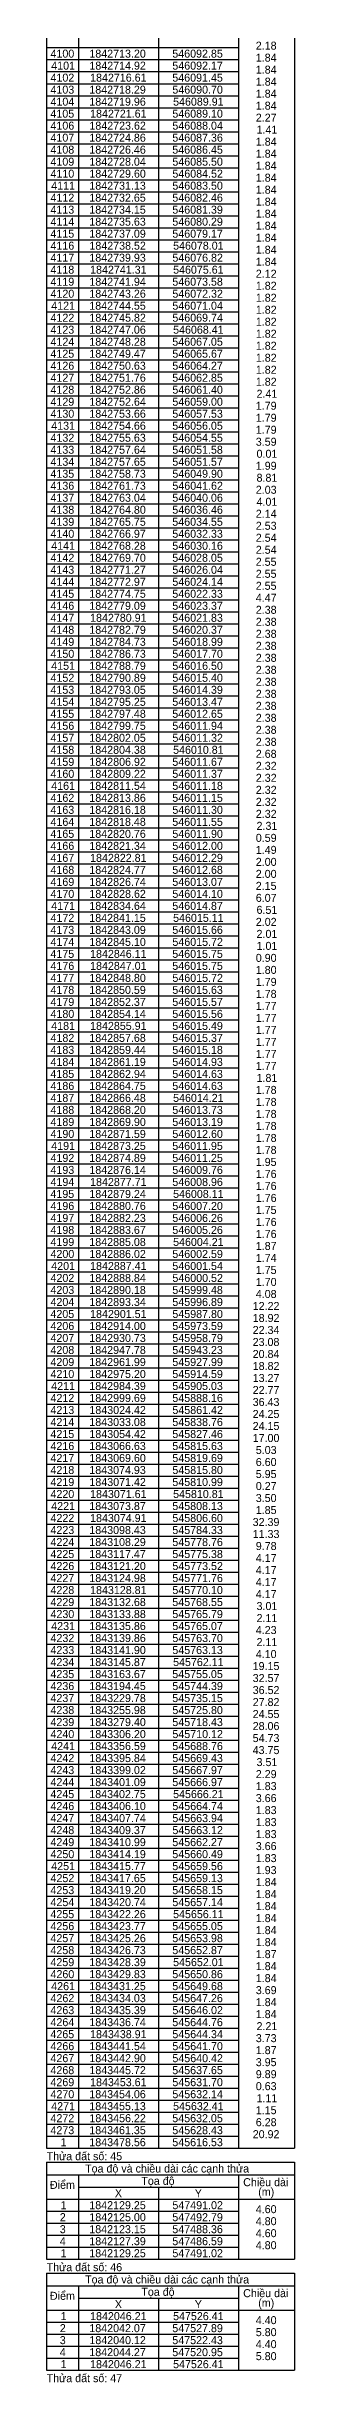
# Model space of a CAD drawing. Extents: x 542197 to 550482, y 1822129 to 1845893.
# Drawn here: x 550405 to 550482, y 1823640 to 1824370 of the extents above; entities that cross this region are included whole.
import ezdxf

# ---------------------------------------------------------------- set-up
doc = ezdxf.new("R2010")
doc.units = 0
doc.layers.add('Level 63', color=7, linetype='Continuous')

msp = doc.modelspace()

# ---------------------------------------------------------------- linework, layer by layer
at = {"layer": 'Level 63'}
for p, q in [((550404.92, 1839752.03), (550404.92, 1823712.98)), ((550482.42, 1839752.03), (550482.42, 1823712.98)), ((550414.92, 1839748.08), (550414.92, 1823712.98)), ((550439.92, 1839744.23), (550439.92, 1823712.98)), ((550464.92, 1839748.08), (550464.92, 1823712.98)), ((550404.92, 1824369.23), (550464.92, 1824369.23)), ((550404.92, 1824365.48), (550464.92, 1824365.48)), ((550404.92, 1824361.73), (550464.92, 1824361.73)), ((550404.92, 1824357.98), (550464.92, 1824357.98)), ((550404.92, 1824354.23), (550464.92, 1824354.23)), ((550404.92, 1824350.48), (550464.92, 1824350.48)), ((550404.92, 1824346.73), (550464.92, 1824346.73)), ((550404.92, 1824342.98), (550464.92, 1824342.98)), ((550404.92, 1824339.23), (550464.92, 1824339.23)), ((550404.92, 1824335.48), (550464.92, 1824335.48)), ((550404.92, 1824331.73), (550464.92, 1824331.73)), ((550404.92, 1824327.98), (550464.92, 1824327.98)), ((550404.92, 1824324.23), (550464.92, 1824324.23)), ((550404.92, 1824320.48), (550464.92, 1824320.48)), ((550404.92, 1824316.73), (550464.92, 1824316.73)), ((550404.92, 1824312.98), (550464.92, 1824312.98)), ((550404.92, 1824309.23), (550464.92, 1824309.23)), ((550404.92, 1824305.48), (550464.92, 1824305.48)), ((550404.92, 1824301.73), (550464.92, 1824301.73)), ((550404.92, 1824297.98), (550464.92, 1824297.98)), ((550404.92, 1824294.23), (550464.92, 1824294.23)), ((550404.92, 1824290.48), (550464.92, 1824290.48)), ((550404.92, 1824286.73), (550464.92, 1824286.73)), ((550404.92, 1824282.98), (550464.92, 1824282.98)), ((550404.92, 1824279.23), (550464.92, 1824279.23)), ((550404.92, 1824275.48), (550464.92, 1824275.48)), ((550404.92, 1824271.73), (550464.92, 1824271.73)), ((550404.92, 1824267.98), (550464.92, 1824267.98)), ((550404.92, 1824264.23), (550464.92, 1824264.23)), ((550404.92, 1824260.48), (550464.92, 1824260.48)), ((550404.92, 1824256.73), (550464.92, 1824256.73)), ((550404.92, 1824252.98), (550464.92, 1824252.98)), ((550404.92, 1824249.23), (550464.92, 1824249.23)), ((550404.92, 1824245.48), (550464.92, 1824245.48)), ((550404.92, 1824241.73), (550464.92, 1824241.73)), ((550404.92, 1824237.98), (550464.92, 1824237.98)), ((550404.92, 1824234.23), (550464.92, 1824234.23)), ((550404.92, 1824230.48), (550464.92, 1824230.48)), ((550404.92, 1824226.73), (550464.92, 1824226.73)), ((550404.92, 1824222.98), (550464.92, 1824222.98)), ((550404.92, 1824219.23), (550464.92, 1824219.23)), ((550404.92, 1824215.48), (550464.92, 1824215.48)), ((550404.92, 1824211.73), (550464.92, 1824211.73)), ((550404.92, 1824207.98), (550464.92, 1824207.98)), ((550404.92, 1824204.23), (550464.92, 1824204.23)), ((550404.92, 1824200.48), (550464.92, 1824200.48)), ((550404.92, 1824196.73), (550464.92, 1824196.73)), ((550404.92, 1824192.98), (550464.92, 1824192.98)), ((550404.92, 1824189.23), (550464.92, 1824189.23)), ((550404.92, 1824185.48), (550464.92, 1824185.48)), ((550404.92, 1824181.73), (550464.92, 1824181.73)), ((550404.92, 1824177.98), (550464.92, 1824177.98)), ((550404.92, 1824174.23), (550464.92, 1824174.23)), ((550404.92, 1824170.48), (550464.92, 1824170.48)), ((550404.92, 1824166.73), (550464.92, 1824166.73)), ((550404.92, 1824162.98), (550464.92, 1824162.98)), ((550404.92, 1824159.23), (550464.92, 1824159.23)), ((550404.92, 1824155.48), (550464.92, 1824155.48)), ((550404.92, 1824151.73), (550464.92, 1824151.73)), ((550404.92, 1824147.98), (550464.92, 1824147.98)), ((550404.92, 1824144.23), (550464.92, 1824144.23)), ((550404.92, 1824140.48), (550464.92, 1824140.48)), ((550404.92, 1824136.73), (550464.92, 1824136.73)), ((550404.92, 1824132.98), (550464.92, 1824132.98)), ((550404.92, 1824129.23), (550464.92, 1824129.23)), ((550404.92, 1824125.48), (550464.92, 1824125.48)), ((550404.92, 1824121.73), (550464.92, 1824121.73)), ((550404.92, 1824117.98), (550464.92, 1824117.98)), ((550404.92, 1824114.23), (550464.92, 1824114.23)), ((550404.92, 1824110.48), (550464.92, 1824110.48)), ((550404.92, 1824106.73), (550464.92, 1824106.73)), ((550404.92, 1824102.98), (550464.92, 1824102.98)), ((550404.92, 1824099.23), (550464.92, 1824099.23)), ((550404.92, 1824095.48), (550464.92, 1824095.48)), ((550404.92, 1824091.73), (550464.92, 1824091.73)), ((550404.92, 1824087.98), (550464.92, 1824087.98)), ((550404.92, 1824084.23), (550464.92, 1824084.23)), ((550404.92, 1824080.48), (550464.92, 1824080.48)), ((550404.92, 1824076.73), (550464.92, 1824076.73)), ((550404.92, 1824072.98), (550464.92, 1824072.98)), ((550404.92, 1824069.23), (550464.92, 1824069.23)), ((550404.92, 1824065.48), (550464.92, 1824065.48)), ((550404.92, 1824061.73), (550464.92, 1824061.73)), ((550404.92, 1824057.98), (550464.92, 1824057.98)), ((550404.92, 1824054.23), (550464.92, 1824054.23)), ((550404.92, 1824050.48), (550464.92, 1824050.48)), ((550404.92, 1824046.73), (550464.92, 1824046.73)), ((550404.92, 1824042.98), (550464.92, 1824042.98)), ((550404.92, 1824039.23), (550464.92, 1824039.23)), ((550404.92, 1824035.48), (550464.92, 1824035.48)), ((550404.92, 1824031.73), (550464.92, 1824031.73)), ((550404.92, 1824027.98), (550464.92, 1824027.98)), ((550404.92, 1824024.23), (550464.92, 1824024.23)), ((550404.92, 1824020.48), (550464.92, 1824020.48)), ((550404.92, 1824016.73), (550464.92, 1824016.73)), ((550404.92, 1824012.98), (550464.92, 1824012.98)), ((550404.92, 1824009.23), (550464.92, 1824009.23)), ((550404.92, 1824005.48), (550464.92, 1824005.48)), ((550404.92, 1824001.73), (550464.92, 1824001.73)), ((550404.92, 1823997.98), (550464.92, 1823997.98)), ((550404.92, 1823994.23), (550464.92, 1823994.23)), ((550404.92, 1823990.48), (550464.92, 1823990.48)), ((550404.92, 1823986.73), (550464.92, 1823986.73)), ((550404.92, 1823982.98), (550464.92, 1823982.98)), ((550404.92, 1823979.23), (550464.92, 1823979.23)), ((550404.92, 1823975.48), (550464.92, 1823975.48)), ((550404.92, 1823971.73), (550464.92, 1823971.73)), ((550404.92, 1823967.98), (550464.92, 1823967.98)), ((550404.92, 1823964.23), (550464.92, 1823964.23)), ((550404.92, 1823960.48), (550464.92, 1823960.48)), ((550404.92, 1823956.73), (550464.92, 1823956.73)), ((550404.92, 1823952.98), (550464.92, 1823952.98)), ((550404.92, 1823949.23), (550464.92, 1823949.23)), ((550404.92, 1823945.48), (550464.92, 1823945.48)), ((550404.92, 1823941.73), (550464.92, 1823941.73)), ((550404.92, 1823937.98), (550464.92, 1823937.98)), ((550404.92, 1823934.23), (550464.92, 1823934.23)), ((550404.92, 1823930.48), (550464.92, 1823930.48)), ((550404.92, 1823926.73), (550464.92, 1823926.73)), ((550404.92, 1823922.98), (550464.92, 1823922.98)), ((550404.92, 1823919.23), (550464.92, 1823919.23)), ((550404.92, 1823915.48), (550464.92, 1823915.48)), ((550404.92, 1823911.73), (550464.92, 1823911.73)), ((550404.92, 1823907.98), (550464.92, 1823907.98)), ((550404.92, 1823904.23), (550464.92, 1823904.23)), ((550404.92, 1823900.48), (550464.92, 1823900.48)), ((550404.92, 1823896.73), (550464.92, 1823896.73)), ((550404.92, 1823892.98), (550464.92, 1823892.98)), ((550404.92, 1823889.23), (550464.92, 1823889.23)), ((550404.92, 1823885.48), (550464.92, 1823885.48)), ((550404.92, 1823881.73), (550464.92, 1823881.73)), ((550404.92, 1823877.98), (550464.92, 1823877.98)), ((550404.92, 1823874.23), (550464.92, 1823874.23)), ((550404.92, 1823870.48), (550464.92, 1823870.48)), ((550404.92, 1823866.73), (550464.92, 1823866.73)), ((550404.92, 1823862.98), (550464.92, 1823862.98)), ((550404.92, 1823859.23), (550464.92, 1823859.23)), ((550404.92, 1823855.48), (550464.92, 1823855.48)), ((550404.92, 1823851.73), (550464.92, 1823851.73)), ((550404.92, 1823847.98), (550464.92, 1823847.98)), ((550404.92, 1823844.23), (550464.92, 1823844.23)), ((550404.92, 1823840.48), (550464.92, 1823840.48)), ((550404.92, 1823836.73), (550464.92, 1823836.73)), ((550404.92, 1823832.98), (550464.92, 1823832.98)), ((550404.92, 1823829.23), (550464.92, 1823829.23)), ((550404.92, 1823825.48), (550464.92, 1823825.48)), ((550404.92, 1823821.73), (550464.92, 1823821.73)), ((550404.92, 1823817.98), (550464.92, 1823817.98)), ((550404.92, 1823814.23), (550464.92, 1823814.23)), ((550404.92, 1823810.48), (550464.92, 1823810.48)), ((550404.92, 1823806.73), (550464.92, 1823806.73)), ((550404.92, 1823802.98), (550464.92, 1823802.98)), ((550404.92, 1823799.23), (550464.92, 1823799.23)), ((550404.92, 1823795.48), (550464.92, 1823795.48)), ((550404.92, 1823791.73), (550464.92, 1823791.73)), ((550404.92, 1823787.98), (550464.92, 1823787.98)), ((550404.92, 1823784.23), (550464.92, 1823784.23)), ((550404.92, 1823780.48), (550464.92, 1823780.48)), ((550404.92, 1823776.73), (550464.92, 1823776.73)), ((550404.92, 1823772.98), (550464.92, 1823772.98)), ((550404.92, 1823769.23), (550464.92, 1823769.23)), ((550404.92, 1823765.48), (550464.92, 1823765.48)), ((550404.92, 1823761.73), (550464.92, 1823761.73)), ((550404.92, 1823757.98), (550464.92, 1823757.98)), ((550404.92, 1823754.23), (550464.92, 1823754.23)), ((550404.92, 1823750.48), (550464.92, 1823750.48)), ((550404.92, 1823746.73), (550464.92, 1823746.73)), ((550404.92, 1823742.98), (550464.92, 1823742.98)), ((550404.92, 1823739.23), (550464.92, 1823739.23)), ((550404.92, 1823735.48), (550464.92, 1823735.48)), ((550404.92, 1823731.73), (550464.92, 1823731.73)), ((550404.92, 1823727.98), (550464.92, 1823727.98)), ((550404.92, 1823724.23), (550464.92, 1823724.23)), ((550404.92, 1823720.48), (550464.92, 1823720.48)), ((550404.92, 1823716.73), (550464.92, 1823716.73)), ((550404.92, 1823712.98), (550482.42, 1823712.98)), ((550404.92, 1823708.61), (550482.42, 1823708.61)), ((550404.92, 1823708.61), (550404.92, 1823678.31)), ((550404.92, 1823704.66), (550482.42, 1823704.66)), ((550414.92, 1823704.66), (550414.92, 1823678.31)), ((550464.92, 1823704.66), (550464.92, 1823678.31)), ((550482.42, 1823708.61), (550482.42, 1823678.31)), ((550414.92, 1823700.81), (550464.92, 1823700.81)), ((550439.92, 1823700.81), (550439.92, 1823678.31)), ((550404.92, 1823697.06), (550482.42, 1823697.06)), ((550404.92, 1823693.31), (550464.92, 1823693.31)), ((550404.92, 1823689.56), (550464.92, 1823689.56)), ((550404.92, 1823685.81), (550464.92, 1823685.81)), ((550404.92, 1823682.06), (550464.92, 1823682.06)), ((550404.92, 1823678.31), (550482.42, 1823678.31)), ((550404.92, 1823673.93), (550482.42, 1823673.93)), ((550404.92, 1823673.93), (550404.92, 1823643.63)), ((550404.92, 1823669.98), (550482.42, 1823669.98)), ((550414.92, 1823669.98), (550414.92, 1823643.63)), ((550464.92, 1823669.98), (550464.92, 1823643.63)), ((550482.42, 1823673.93), (550482.42, 1823643.63)), ((550404.92, 1823662.38), (550482.42, 1823662.38)), ((550414.92, 1823666.13), (550464.92, 1823666.13)), ((550439.92, 1823666.13), (550439.92, 1823643.63)), ((550404.92, 1823658.63), (550464.92, 1823658.63)), ((550404.92, 1823654.88), (550464.92, 1823654.88)), ((550404.92, 1823651.13), (550464.92, 1823651.13)), ((550404.92, 1823647.38), (550464.92, 1823647.38)), ((550404.92, 1823643.63), (550482.42, 1823643.63))]:
    msp.add_line(p, q, dxfattribs=at)

# ---------------------------------------------------------------- texts
for s, p in [('4100', (550406.12, 1824366.11)), ('1842713.20', (550418.28, 1824366.11)), ('546092.85', (550444.23, 1824366.11)), ('2.18', (550470.35, 1824368.61)), ('4102', (550406.12, 1824358.61)), ('4101', (550406.35, 1824362.36)), ('1842714.92', (550418.29, 1824362.36)), ('1842716.61', (550418.51, 1824358.61)), ('546091.45', (550444.23, 1824358.61)), ('546092.17', (550444.24, 1824362.36)), ('1.84', (550470.35, 1824364.86)), ('1.84', (550470.35, 1824361.11)), ('4103', (550406.11, 1824354.86)), ('1842718.29', (550418.27, 1824354.86)), ('546090.70', (550444.25, 1824354.86)), ('1.84', (550470.35, 1824357.36)), ('1.84', (550470.35, 1824353.61)), ('4105', (550406.1, 1824347.36)), ('4104', (550406.12, 1824351.11)), ('1842719.96', (550418.27, 1824351.11)), ('1842721.61', (550418.51, 1824347.36)), ('546089.10', (550444.25, 1824347.36)), ('546089.91', (550444.48, 1824351.11)), ('2.27', (550470.35, 1824346.11)), ('1.84', (550470.35, 1824349.86)), ('4106', (550406.11, 1824343.61)), ('4107', (550406.11, 1824339.86)), ('1842724.86', (550418.27, 1824339.86)), ('1842723.62', (550418.29, 1824343.61)), ('546088.04', (550444.25, 1824343.61)), ('546087.36', (550444.24, 1824339.86)), ('1.84', (550470.35, 1824338.61)), ('1.41', (550470.59, 1824342.36)), ('4108', (550406.11, 1824336.11)), ('4109', (550406.11, 1824332.36)), ('1842726.46', (550418.27, 1824336.11)), ('1842728.04', (550418.28, 1824332.36)), ('546086.45', (550444.23, 1824336.11)), ('546085.50', (550444.25, 1824332.36)), ('1.84', (550470.35, 1824334.86)), ('1.84', (550470.35, 1824331.11)), ('4110', (550406.12, 1824328.61)), ('4111', (550406.35, 1824324.86)), ('1842729.60', (550418.28, 1824328.61)), ('1842731.13', (550418.27, 1824324.86)), ('546083.50', (550444.25, 1824324.86)), ('546084.52', (550444.26, 1824328.61)), ('1.84', (550470.35, 1824327.36)), ('1.84', (550470.35, 1824323.61)), ('4113', (550406.11, 1824317.36)), ('4112', (550406.12, 1824321.11)), ('1842732.65', (550418.26, 1824321.11)), ('1842734.15', (550418.26, 1824317.36)), ('546081.39', (550444.24, 1824317.36)), ('546082.46', (550444.24, 1824321.11)), ('1.84', (550470.35, 1824319.86)), ('1.84', (550470.35, 1824316.11)), ('4115', (550406.1, 1824309.86)), ('4114', (550406.12, 1824313.61)), ('1842737.09', (550418.27, 1824309.86)), ('1842735.63', (550418.27, 1824313.61)), ('546080.29', (550444.24, 1824313.61)), ('546079.17', (550444.24, 1824309.86)), ('1.84', (550470.35, 1824312.36)), ('1.84', (550470.35, 1824308.61)), ('4116', (550406.11, 1824306.11)), ('4117', (550406.11, 1824302.36)), ('1842739.93', (550418.27, 1824302.36)), ('1842738.52', (550418.29, 1824306.11)), ('546076.82', (550444.26, 1824302.36)), ('546078.01', (550444.48, 1824306.11)), ('1.84', (550470.35, 1824304.86)), ('1.84', (550470.35, 1824301.11)), ('4118', (550406.11, 1824298.61)), ('4119', (550406.11, 1824294.86)), ('1842741.94', (550418.28, 1824294.86)), ('1842741.31', (550418.51, 1824298.61)), ('546073.58', (550444.24, 1824294.86)), ('546075.61', (550444.48, 1824298.61)), ('2.12', (550470.36, 1824297.36)), ('1.82', (550470.36, 1824293.61)), ('4120', (550406.12, 1824291.11)), ('4121', (550406.35, 1824287.36)), ('1842744.55', (550418.26, 1824287.36)), ('1842743.26', (550418.27, 1824291.11)), ('546071.04', (550444.25, 1824287.36)), ('546072.32', (550444.26, 1824291.11)), ('1.82', (550470.36, 1824289.86)), ('1.82', (550470.36, 1824286.11)), ('4123', (550406.11, 1824279.86)), ('4122', (550406.12, 1824283.61)), ('1842747.06', (550418.27, 1824279.86)), ('1842745.82', (550418.29, 1824283.61)), ('546069.74', (550444.25, 1824283.61)), ('546068.41', (550444.48, 1824279.86)), ('1.82', (550470.36, 1824282.36)), ('1.82', (550470.36, 1824278.61)), ('4125', (550406.1, 1824272.36)), ('4124', (550406.12, 1824276.11)), ('1842748.28', (550418.27, 1824276.11)), ('1842749.47', (550418.27, 1824272.36)), ('546067.05', (550444.23, 1824276.11)), ('546065.67', (550444.24, 1824272.36)), ('1.82', (550470.36, 1824274.86)), ('1.82', (550470.36, 1824271.11)), ('4126', (550406.11, 1824268.61)), ('4127', (550406.11, 1824264.86)), ('1842750.63', (550418.27, 1824268.61)), ('1842751.76', (550418.27, 1824264.86)), ('546062.85', (550444.23, 1824264.86)), ('546064.27', (550444.24, 1824268.61)), ('1.82', (550470.36, 1824267.36)), ('4128', (550406.11, 1824261.11)), ('4129', (550406.11, 1824257.36)), ('1842752.86', (550418.27, 1824261.11)), ('1842752.64', (550418.28, 1824257.36)), ('546061.40', (550444.25, 1824261.11)), ('546059.00', (550444.25, 1824257.36)), ('1.82', (550470.36, 1824263.61)), ('2.41', (550470.59, 1824259.86)), ('4130', (550406.12, 1824253.61)), ('4131', (550406.35, 1824249.86)), ('1842753.66', (550418.27, 1824253.61)), ('1842754.66', (550418.27, 1824249.86)), ('546056.05', (550444.23, 1824249.86)), ('546057.53', (550444.24, 1824253.61)), ('1.79', (550470.35, 1824256.11)), ('1.79', (550470.35, 1824252.36)), ('4133', (550406.11, 1824242.36)), ('4132', (550406.12, 1824246.11)), ('1842755.63', (550418.27, 1824246.11)), ('1842757.64', (550418.28, 1824242.36)), ('546054.55', (550444.23, 1824246.11)), ('546051.58', (550444.24, 1824242.36)), ('3.59', (550470.35, 1824244.86)), ('1.79', (550470.35, 1824248.61)), ('4135', (550406.1, 1824234.86)), ('4134', (550406.12, 1824238.61)), ('1842757.65', (550418.26, 1824238.61)), ('1842758.73', (550418.27, 1824234.86)), ('546051.57', (550444.24, 1824238.61)), ('546049.90', (550444.25, 1824234.86)), ('1.99', (550470.35, 1824237.36)), ('0.01', (550470.59, 1824241.11)), ('4136', (550406.11, 1824231.11)), ('4137', (550406.11, 1824227.36)), ('1842761.73', (550418.27, 1824231.11)), ('1842763.04', (550418.28, 1824227.36)), ('546040.06', (550444.24, 1824227.36)), ('546041.62', (550444.26, 1824231.11)), ('2.03', (550470.35, 1824229.86)), ('8.81', (550470.59, 1824233.61)), ('4138', (550406.11, 1824223.61)), ('1842764.80', (550418.28, 1824223.61)), ('546036.46', (550444.24, 1824223.61)), ('2.14', (550470.35, 1824222.36)), ('4.01', (550470.59, 1824226.11)), ('4139', (550406.11, 1824219.86)), ('4140', (550406.12, 1824216.11)), ('1842765.75', (550418.26, 1824219.86)), ('1842766.97', (550418.27, 1824216.11)), ('546034.55', (550444.23, 1824219.86)), ('546032.33', (550444.24, 1824216.11)), ('2.53', (550470.35, 1824218.61)), ('2.54', (550470.35, 1824214.86)), ('4142', (550406.12, 1824208.61)), ('4141', (550406.35, 1824212.36)), ('1842768.28', (550418.27, 1824212.36)), ('1842769.70', (550418.28, 1824208.61)), ('546028.05', (550444.23, 1824208.61)), ('546030.16', (550444.24, 1824212.36)), ('2.55', (550470.34, 1824207.36)), ('2.54', (550470.35, 1824211.11)), ('4143', (550406.11, 1824204.86)), ('4144', (550406.12, 1824201.11)), ('1842771.27', (550418.27, 1824204.86)), ('1842772.97', (550418.27, 1824201.11)), ('546026.04', (550444.25, 1824204.86)), ('546024.14', (550444.25, 1824201.11)), ('2.55', (550470.34, 1824203.61)), ('2.55', (550470.34, 1824199.86)), ('4145', (550406.1, 1824197.36)), ('4146', (550406.11, 1824193.61)), ('1842774.75', (550418.26, 1824197.36)), ('1842779.09', (550418.27, 1824193.61)), ('546022.33', (550444.24, 1824197.36)), ('546023.37', (550444.24, 1824193.61)), ('4.47', (550470.35, 1824196.11)), ('2.38', (550470.35, 1824192.36)), ('4147', (550406.11, 1824189.86)), ('4148', (550406.11, 1824186.11)), ('1842782.79', (550418.27, 1824186.11)), ('1842780.91', (550418.51, 1824189.86)), ('546021.83', (550444.24, 1824189.86)), ('546020.37', (550444.24, 1824186.11)), ('2.38', (550470.35, 1824188.61)), ('2.38', (550470.35, 1824184.86)), ('4149', (550406.11, 1824182.36)), ('4150', (550406.12, 1824178.61)), ('1842784.73', (550418.27, 1824182.36)), ('1842786.73', (550418.27, 1824178.61)), ('546018.99', (550444.24, 1824182.36)), ('546017.70', (550444.25, 1824178.61)), ('2.38', (550470.35, 1824181.11)), ('2.38', (550470.35, 1824177.36)), ('4152', (550406.12, 1824171.11)), ('4151', (550406.35, 1824174.86)), ('1842788.79', (550418.27, 1824174.86)), ('1842790.89', (550418.27, 1824171.11)), ('546016.50', (550444.25, 1824174.86)), ('546015.40', (550444.25, 1824171.11)), ('2.38', (550470.35, 1824173.61)), ('2.38', (550470.35, 1824169.86)), ('4153', (550406.11, 1824167.36)), ('4154', (550406.12, 1824163.61)), ('1842793.05', (550418.26, 1824167.36)), ('1842795.25', (550418.26, 1824163.61)), ('546014.39', (550444.24, 1824167.36)), ('546013.47', (550444.24, 1824163.61)), ('2.38', (550470.35, 1824166.11)), ('2.38', (550470.35, 1824162.36)), ('4155', (550406.1, 1824159.86)), ('4156', (550406.11, 1824156.11)), ('1842797.48', (550418.27, 1824159.86)), ('1842799.75', (550418.26, 1824156.11)), ('546012.65', (550444.23, 1824159.86)), ('546011.94', (550444.25, 1824156.11)), ('2.38', (550470.35, 1824158.61)), ('2.38', (550470.35, 1824154.86)), ('4157', (550406.11, 1824152.36)), ('4158', (550406.11, 1824148.61)), ('1842802.05', (550418.26, 1824152.36)), ('1842804.38', (550418.27, 1824148.61)), ('546011.32', (550444.26, 1824152.36)), ('546010.81', (550444.48, 1824148.61)), ('2.38', (550470.35, 1824151.11)), ('2.68', (550470.35, 1824147.36)), ('4159', (550406.11, 1824144.86)), ('4160', (550406.12, 1824141.11)), ('1842806.92', (550418.29, 1824144.86)), ('1842809.22', (550418.29, 1824141.11)), ('546011.67', (550444.24, 1824144.86)), ('546011.37', (550444.24, 1824141.11)), ('2.32', (550470.36, 1824143.61)), ('2.32', (550470.36, 1824139.86)), ('4162', (550406.12, 1824133.61)), ('4161', (550406.35, 1824137.36)), ('1842811.54', (550418.28, 1824137.36)), ('1842813.86', (550418.27, 1824133.61)), ('546011.18', (550444.24, 1824137.36)), ('546011.15', (550444.23, 1824133.61)), ('2.32', (550470.36, 1824136.11)), ('4163', (550406.11, 1824129.86)), ('4164', (550406.12, 1824126.11)), ('1842816.18', (550418.27, 1824129.86)), ('1842818.48', (550418.27, 1824126.11)), ('546011.55', (550444.23, 1824126.11)), ('546011.30', (550444.25, 1824129.86)), ('2.32', (550470.36, 1824132.36)), ('2.32', (550470.36, 1824128.61)), ('4165', (550406.1, 1824122.36)), ('4166', (550406.11, 1824118.61)), ('1842820.76', (550418.27, 1824122.36)), ('1842821.34', (550418.28, 1824118.61)), ('546011.90', (550444.25, 1824122.36)), ('546012.00', (550444.25, 1824118.61)), ('0.59', (550470.35, 1824121.11)), ('2.31', (550470.59, 1824124.86)), ('4167', (550406.11, 1824114.86)), ('4168', (550406.11, 1824111.11)), ('1842824.77', (550418.27, 1824111.11)), ('1842822.81', (550418.51, 1824114.86)), ('546012.29', (550444.24, 1824114.86)), ('546012.68', (550444.24, 1824111.11)), ('2.00', (550470.35, 1824113.61)), ('1.49', (550470.35, 1824117.36)), ('4169', (550406.11, 1824107.36)), ('4170', (550406.12, 1824103.61)), ('1842826.74', (550418.28, 1824107.36)), ('1842828.62', (550418.29, 1824103.61)), ('546013.07', (550444.24, 1824107.36)), ('546014.10', (550444.25, 1824103.61)), ('2.15', (550470.34, 1824106.11)), ('2.00', (550470.35, 1824109.86)), ('4172', (550406.12, 1824096.11)), ('4171', (550406.35, 1824099.86)), ('1842841.15', (550418.26, 1824096.11)), ('1842834.64', (550418.28, 1824099.86)), ('546014.87', (550444.24, 1824099.86)), ('546015.11', (550444.48, 1824096.11)), ('6.07', (550470.35, 1824102.36)), ('6.51', (550470.59, 1824098.61)), ('4173', (550406.11, 1824092.36)), ('1842843.09', (550418.27, 1824092.36)), ('546015.66', (550444.24, 1824092.36)), ('2.02', (550470.36, 1824094.86)), ('2.01', (550470.59, 1824091.11)), ('4175', (550406.1, 1824084.86)), ('4174', (550406.12, 1824088.61)), ('1842845.10', (550418.28, 1824088.61)), ('1842846.11', (550418.51, 1824084.86)), ('546015.75', (550444.23, 1824084.86)), ('546015.72', (550444.26, 1824088.61)), ('0.90', (550470.35, 1824083.61)), ('1.01', (550470.59, 1824087.36)), ('4176', (550406.11, 1824081.11)), ('4177', (550406.11, 1824077.36)), ('1842848.80', (550418.28, 1824077.36)), ('1842847.01', (550418.51, 1824081.11)), ('546015.75', (550444.23, 1824081.11)), ('546015.72', (550444.26, 1824077.36)), ('1.79', (550470.35, 1824076.11)), ('1.80', (550470.35, 1824079.86)), ('4178', (550406.11, 1824073.61)), ('4179', (550406.11, 1824069.86)), ('1842850.59', (550418.27, 1824073.61)), ('1842852.37', (550418.27, 1824069.86)), ('546015.63', (550444.24, 1824073.61)), ('546015.57', (550444.24, 1824069.86)), ('1.78', (550470.35, 1824072.36)), ('1.77', (550470.35, 1824068.61)), ('4180', (550406.12, 1824066.11)), ('4181', (550406.35, 1824062.36)), ('1842854.14', (550418.28, 1824066.11)), ('1842855.91', (550418.51, 1824062.36)), ('546015.49', (550444.24, 1824062.36)), ('546015.56', (550444.24, 1824066.11)), ('1.77', (550470.35, 1824064.86)), ('1.77', (550470.35, 1824061.11)), ('4183', (550406.11, 1824054.86)), ('4182', (550406.12, 1824058.61)), ('1842857.68', (550418.27, 1824058.61)), ('1842859.44', (550418.28, 1824054.86)), ('546015.18', (550444.24, 1824054.86)), ('546015.37', (550444.24, 1824058.61)), ('1.77', (550470.35, 1824057.36)), ('1.77', (550470.35, 1824053.61)), ('4185', (550406.1, 1824047.36)), ('4184', (550406.12, 1824051.11)), ('1842861.19', (550418.27, 1824051.11)), ('1842862.94', (550418.28, 1824047.36)), ('546014.93', (550444.24, 1824051.11)), ('546014.63', (550444.24, 1824047.36)), ('1.77', (550470.35, 1824049.86)), ('1.81', (550470.59, 1824046.11)), ('4186', (550406.11, 1824043.61)), ('4187', (550406.11, 1824039.86)), ('1842864.75', (550418.26, 1824043.61)), ('1842866.48', (550418.27, 1824039.86)), ('546014.63', (550444.24, 1824043.61)), ('546014.21', (550444.48, 1824039.86)), ('1.78', (550470.35, 1824042.36)), ('1.78', (550470.35, 1824038.61)), ('4188', (550406.11, 1824036.11)), ('4189', (550406.11, 1824032.36)), ('1842868.20', (550418.28, 1824036.11)), ('1842869.90', (550418.28, 1824032.36)), ('546013.19', (550444.24, 1824032.36)), ('546013.73', (550444.24, 1824036.11)), ('1.78', (550470.35, 1824034.86)), ('1.78', (550470.35, 1824031.11)), ('4190', (550406.12, 1824028.61)), ('4191', (550406.35, 1824024.86)), ('1842871.59', (550418.27, 1824028.61)), ('1842873.25', (550418.26, 1824024.86)), ('546011.95', (550444.23, 1824024.86)), ('546012.60', (550444.25, 1824028.61)), ('1.78', (550470.35, 1824027.36)), ('1.78', (550470.35, 1824023.61)), ('4193', (550406.11, 1824017.36)), ('4192', (550406.12, 1824021.11)), ('1842874.89', (550418.27, 1824021.11)), ('1842876.14', (550418.28, 1824017.36)), ('546011.25', (550444.23, 1824021.11)), ('546009.76', (550444.24, 1824017.36)), ('1.95', (550470.34, 1824019.86)), ('1.76', (550470.35, 1824016.11)), ('4195', (550406.1, 1824009.86)), ('4194', (550406.12, 1824013.61)), ('1842879.24', (550418.28, 1824009.86)), ('1842877.71', (550418.51, 1824013.61)), ('546008.96', (550444.24, 1824013.61)), ('546008.11', (550444.48, 1824009.86)), ('1.76', (550470.35, 1824012.36)), ('1.76', (550470.35, 1824008.61)), ('4196', (550406.11, 1824006.11)), ('4197', (550406.11, 1824002.36)), ('1842880.76', (550418.27, 1824006.11)), ('1842882.23', (550418.27, 1824002.36)), ('546007.20', (550444.25, 1824006.11)), ('546006.26', (550444.24, 1824002.36)), ('1.75', (550470.34, 1824004.86)), ('1.76', (550470.35, 1824001.11)), ('4198', (550406.11, 1823998.61)), ('4199', (550406.11, 1823994.86)), ('1842885.08', (550418.27, 1823994.86)), ('1842883.67', (550418.27, 1823998.61)), ('546005.26', (550444.24, 1823998.61)), ('546004.21', (550444.48, 1823994.86)), ('1.76', (550470.35, 1823997.36)), ('4200', (550406.12, 1823991.11)), ('4201', (550406.35, 1823987.36)), ('1842886.02', (550418.29, 1823991.11)), ('1842887.41', (550418.51, 1823987.36)), ('546002.59', (550444.24, 1823991.11)), ('546001.54', (550444.25, 1823987.36)), ('1.87', (550470.35, 1823993.61)), ('1.74', (550470.35, 1823989.86)), ('4203', (550406.11, 1823979.86)), ('4202', (550406.12, 1823983.61)), ('1842890.18', (550418.27, 1823979.86)), ('1842888.84', (550418.28, 1823983.61)), ('545999.48', (550444.24, 1823979.86)), ('546000.52', (550444.26, 1823983.61)), ('1.75', (550470.34, 1823986.11)), ('1.70', (550470.35, 1823982.36)), ('4205', (550406.1, 1823972.36)), ('4204', (550406.12, 1823976.11)), ('1842893.34', (550418.28, 1823976.11)), ('1842901.51', (550418.51, 1823972.36)), ('545996.89', (550444.24, 1823976.11)), ('545987.80', (550444.25, 1823972.36)), ('12.22', (550469.39, 1823974.86)), ('4.08', (550470.35, 1823978.61)), ('4206', (550406.11, 1823968.61)), ('4207', (550406.11, 1823964.86)), ('1842914.00', (550418.28, 1823968.61)), ('1842930.73', (550418.27, 1823964.86)), ('545973.59', (550444.24, 1823968.61)), ('545958.79', (550444.24, 1823964.86)), ('22.34', (550469.38, 1823967.36)), ('18.92', (550469.39, 1823971.11)), ('4208', (550406.11, 1823961.11)), ('4209', (550406.11, 1823957.36)), ('1842947.78', (550418.27, 1823961.11)), ('1842961.99', (550418.27, 1823957.36)), ('545927.99', (550444.24, 1823957.36)), ('545943.23', (550444.24, 1823961.11)), ('23.08', (550469.37, 1823963.61)), ('20.84', (550469.38, 1823959.86)), ('4210', (550406.12, 1823953.61)), ('1842975.20', (550418.28, 1823953.61)), ('545914.59', (550444.24, 1823953.61)), ('13.27', (550469.38, 1823952.36)), ('18.82', (550469.39, 1823956.11)), ('4212', (550406.12, 1823946.11)), ('4211', (550406.35, 1823949.86)), ('1842984.39', (550418.27, 1823949.86)), ('1842999.69', (550418.27, 1823946.11)), ('545905.03', (550444.24, 1823949.86)), ('545888.16', (550444.24, 1823946.11)), ('36.43', (550469.38, 1823944.86)), ('22.77', (550469.38, 1823948.61)), ('4213', (550406.11, 1823942.36)), ('4214', (550406.12, 1823938.61)), ('1843033.08', (550418.27, 1823938.61)), ('1843024.42', (550418.29, 1823942.36)), ('545838.76', (550444.24, 1823938.61)), ('545861.42', (550444.26, 1823942.36)), ('24.25', (550469.37, 1823941.11)), ('24.15', (550469.37, 1823937.36)), ('4215', (550406.1, 1823934.86)), ('4216', (550406.11, 1823931.11)), ('1843066.63', (550418.27, 1823931.11)), ('1843054.42', (550418.29, 1823934.86)), ('545827.46', (550444.24, 1823934.86)), ('545815.63', (550444.24, 1823931.11)), ('17.00', (550469.38, 1823933.61)), ('5.03', (550470.35, 1823929.86)), ('4217', (550406.11, 1823927.36)), ('4218', (550406.11, 1823923.61)), ('1843069.60', (550418.28, 1823927.36)), ('1843074.93', (550418.27, 1823923.61)), ('545819.69', (550444.24, 1823927.36)), ('545815.80', (550444.25, 1823923.61)), ('5.95', (550470.34, 1823922.36)), ('6.60', (550470.35, 1823926.11)), ('4219', (550406.11, 1823919.86)), ('4220', (550406.12, 1823916.11)), ('1843071.42', (550418.29, 1823919.86)), ('1843071.61', (550418.51, 1823916.11)), ('545810.99', (550444.24, 1823919.86)), ('545810.81', (550444.48, 1823916.11)), ('0.27', (550470.35, 1823918.61)), ('3.50', (550470.35, 1823914.86)), ('4222', (550406.12, 1823908.61)), ('4221', (550406.35, 1823912.36)), ('1843073.87', (550418.27, 1823912.36)), ('1843074.91', (550418.51, 1823908.61)), ('545808.13', (550444.24, 1823912.36)), ('545806.60', (550444.25, 1823908.61)), ('32.39', (550469.37, 1823907.36)), ('1.85', (550470.34, 1823911.11)), ('4223', (550406.11, 1823904.86)), ('4224', (550406.12, 1823901.11)), ('1843108.29', (550418.27, 1823901.11)), ('1843098.43', (550418.27, 1823904.86)), ('545784.33', (550444.24, 1823904.86)), ('545778.76', (550444.24, 1823901.11)), ('11.33', (550469.38, 1823903.61)), ('9.78', (550470.35, 1823899.86)), ('4225', (550406.1, 1823897.36)), ('4226', (550406.11, 1823893.61)), ('1843117.47', (550418.27, 1823897.36)), ('1843121.20', (550418.28, 1823893.61)), ('545775.38', (550444.24, 1823897.36)), ('545773.52', (550444.26, 1823893.61)), ('4.17', (550470.35, 1823896.11)), ('4.17', (550470.35, 1823892.36)), ('4227', (550406.11, 1823889.86)), ('4228', (550406.11, 1823886.11)), ('1843124.98', (550418.27, 1823889.86)), ('1843128.81', (550418.51, 1823886.11)), ('545771.76', (550444.24, 1823889.86)), ('545770.10', (550444.25, 1823886.11)), ('4.17', (550470.35, 1823888.61)), ('4.17', (550470.35, 1823884.86)), ('4229', (550406.11, 1823882.36)), ('4230', (550406.12, 1823878.61)), ('1843132.68', (550418.27, 1823882.36)), ('1843133.88', (550418.27, 1823878.61)), ('545768.55', (550444.23, 1823882.36)), ('545765.79', (550444.24, 1823878.61)), ('3.01', (550470.59, 1823881.11)), ('2.11', (550470.59, 1823877.36)), ('4232', (550406.12, 1823871.11)), ('4231', (550406.35, 1823874.86)), ('1843135.86', (550418.27, 1823874.86)), ('1843139.86', (550418.27, 1823871.11)), ('545765.07', (550444.24, 1823874.86)), ('545763.70', (550444.25, 1823871.11)), ('4.23', (550470.35, 1823873.61)), ('2.11', (550470.59, 1823869.86)), ('4233', (550406.11, 1823867.36)), ('4234', (550406.12, 1823863.61)), ('1843141.90', (550418.28, 1823867.36)), ('1843145.87', (550418.27, 1823863.61)), ('545763.13', (550444.24, 1823867.36)), ('545762.11', (550444.48, 1823863.61)), ('4.10', (550470.35, 1823866.11)), ('4235', (550406.1, 1823859.86)), ('4236', (550406.11, 1823856.11)), ('1843194.45', (550418.26, 1823856.11)), ('1843163.67', (550418.27, 1823859.86)), ('545755.05', (550444.23, 1823859.86)), ('545744.39', (550444.24, 1823856.11)), ('32.57', (550469.38, 1823858.61)), ('19.15', (550469.37, 1823862.36)), ('4237', (550406.11, 1823852.36)), ('4238', (550406.11, 1823848.61)), ('1843229.78', (550418.27, 1823852.36)), ('1843255.98', (550418.27, 1823848.61)), ('545735.15', (550444.23, 1823852.36)), ('545725.80', (550444.25, 1823848.61)), ('36.52', (550469.39, 1823854.86)), ('27.82', (550469.39, 1823851.11)), ('4239', (550406.11, 1823844.86)), ('4240', (550406.12, 1823841.11)), ('1843279.40', (550418.28, 1823844.86)), ('1843306.20', (550418.28, 1823841.11)), ('545718.43', (550444.24, 1823844.86)), ('545710.12', (550444.26, 1823841.11)), ('24.55', (550469.37, 1823847.36)), ('28.06', (550469.38, 1823843.61)), ('4242', (550406.12, 1823833.61)), ('4241', (550406.35, 1823837.36)), ('1843356.59', (550418.27, 1823837.36)), ('1843395.84', (550418.28, 1823833.61)), ('545688.76', (550444.24, 1823837.36)), ('545669.43', (550444.24, 1823833.61)), ('43.75', (550469.37, 1823836.11)), ('54.73', (550469.38, 1823839.86)), ('4243', (550406.11, 1823829.86)), ('4244', (550406.12, 1823826.11)), ('1843401.09', (550418.27, 1823826.11)), ('1843399.02', (550418.29, 1823829.86)), ('545667.97', (550444.24, 1823829.86)), ('545666.97', (550444.24, 1823826.11)), ('2.29', (550470.35, 1823828.61)), ('3.51', (550470.59, 1823832.36)), ('4245', (550406.1, 1823822.36)), ('1843402.75', (550418.26, 1823822.36)), ('545666.21', (550444.48, 1823822.36)), ('3.66', (550470.35, 1823821.11)), ('1.83', (550470.35, 1823824.86)), ('4246', (550406.11, 1823818.61)), ('4247', (550406.11, 1823814.86)), ('1843406.10', (550418.28, 1823818.61)), ('1843407.74', (550418.28, 1823814.86)), ('545664.74', (550444.25, 1823818.61)), ('545663.94', (550444.25, 1823814.86)), ('1.83', (550470.35, 1823817.36)), ('1.83', (550470.35, 1823813.61)), ('4248', (550406.11, 1823811.11)), ('4249', (550406.11, 1823807.36)), ('1843410.99', (550418.27, 1823807.36)), ('1843409.37', (550418.27, 1823811.11)), ('545662.27', (550444.24, 1823807.36)), ('545663.12', (550444.26, 1823811.11)), ('3.66', (550470.35, 1823806.11)), ('1.83', (550470.35, 1823809.86)), ('4250', (550406.12, 1823803.61)), ('4251', (550406.35, 1823799.86)), ('1843414.19', (550418.27, 1823803.61)), ('1843415.77', (550418.27, 1823799.86)), ('545660.49', (550444.24, 1823803.61)), ('545659.56', (550444.24, 1823799.86)), ('1.83', (550470.35, 1823802.36)), ('1.93', (550470.35, 1823798.61)), ('4253', (550406.11, 1823792.36)), ('4252', (550406.12, 1823796.11)), ('1843417.65', (550418.26, 1823796.11)), ('1843419.20', (550418.28, 1823792.36)), ('545658.15', (550444.23, 1823792.36)), ('545659.13', (550444.24, 1823796.11)), ('1.84', (550470.35, 1823794.86)), ('1.84', (550470.35, 1823791.11)), ('4255', (550406.1, 1823784.86)), ('4254', (550406.12, 1823788.61)), ('1843420.74', (550418.28, 1823788.61)), ('1843422.26', (550418.27, 1823784.86)), ('545657.14', (550444.25, 1823788.61)), ('545656.11', (550444.48, 1823784.86)), ('1.84', (550470.35, 1823787.36)), ('1.84', (550470.35, 1823783.61)), ('4256', (550406.11, 1823781.11)), ('4257', (550406.11, 1823777.36)), ('1843423.77', (550418.27, 1823781.11)), ('1843425.26', (550418.27, 1823777.36)), ('545655.05', (550444.23, 1823781.11)), ('545653.98', (550444.24, 1823777.36)), ('1.84', (550470.35, 1823779.86)), ('1.84', (550470.35, 1823776.11)), ('4258', (550406.11, 1823773.61)), ('4259', (550406.11, 1823769.86)), ('1843428.39', (550418.27, 1823769.86)), ('1843426.73', (550418.27, 1823773.61)), ('545652.87', (550444.24, 1823773.61)), ('545652.01', (550444.48, 1823769.86)), ('1.87', (550470.35, 1823772.36)), ('1.84', (550470.35, 1823768.61)), ('4260', (550406.12, 1823766.11)), ('4261', (550406.35, 1823762.36)), ('1843431.25', (550418.26, 1823762.36)), ('1843429.83', (550418.27, 1823766.11)), ('545649.68', (550444.24, 1823762.36)), ('545650.86', (550444.24, 1823766.11)), ('3.69', (550470.35, 1823761.11)), ('1.84', (550470.35, 1823764.86)), ('4263', (550406.11, 1823754.86)), ('4262', (550406.12, 1823758.61)), ('1843435.39', (550418.27, 1823754.86)), ('1843434.03', (550418.27, 1823758.61)), ('545647.26', (550444.24, 1823758.61)), ('545646.02', (550444.26, 1823754.86)), ('1.84', (550470.35, 1823757.36)), ('1.84', (550470.35, 1823753.61)), ('4265', (550406.1, 1823747.36)), ('4264', (550406.12, 1823751.11)), ('1843436.74', (550418.28, 1823751.11)), ('1843438.91', (550418.51, 1823747.36)), ('545644.76', (550444.24, 1823751.11)), ('545644.34', (550444.25, 1823747.36)), ('3.73', (550470.35, 1823746.11)), ('2.21', (550470.59, 1823749.86)), ('4266', (550406.11, 1823743.61)), ('4267', (550406.11, 1823739.86)), ('1843441.54', (550418.28, 1823743.61)), ('1843442.90', (550418.28, 1823739.86)), ('545641.70', (550444.25, 1823743.61)), ('545640.42', (550444.26, 1823739.86)), ('3.95', (550470.34, 1823738.61)), ('1.87', (550470.35, 1823742.36)), ('4268', (550406.11, 1823736.11)), ('4269', (550406.11, 1823732.36)), ('1843445.72', (550418.29, 1823736.11)), ('1843453.61', (550418.51, 1823732.36)), ('545637.65', (550444.23, 1823736.11)), ('545631.70', (550444.25, 1823732.36)), ('0.63', (550470.35, 1823731.11)), ('9.89', (550470.35, 1823734.86)), ('4270', (550406.12, 1823728.61)), ('4271', (550406.35, 1823724.86)), ('1843454.06', (550418.27, 1823728.61)), ('1843455.13', (550418.27, 1823724.86)), ('545632.14', (550444.25, 1823728.61)), ('545632.41', (550444.48, 1823724.86)), ('1.11', (550470.59, 1823727.36)), ('4273', (550406.11, 1823717.36)), ('4272', (550406.12, 1823721.11)), ('1843461.35', (550418.26, 1823717.36)), ('1843456.22', (550418.29, 1823721.11)), ('545632.05', (550444.23, 1823721.11)), ('545628.43', (550444.24, 1823717.36)), ('6.28', (550470.35, 1823719.86)), ('1.15', (550470.34, 1823723.61)), ('Thửa đất số: 45', (550404.92, 1823709.23)), ('1', (550409.27, 1823713.61)), ('1843478.56', (550418.27, 1823713.61)), ('545616.53', (550444.24, 1823713.61)), ('20.92', (550469.39, 1823716.11)), ('Tọa độ và chiều dài các cạnh thửa', (550416.95, 1823705.38)), ('Điểm', (550405.95, 1823700.28)), ('X', (550426.26, 1823697.68)), ('Tọa độ', (550434.54, 1823701.53)), ('Y', (550451.26, 1823697.68)), ('Chiều dài', (550466.41, 1823701.11)), ('(m)', (550471.11, 1823698.1)), ('2', (550409.04, 1823690.18)), ('1', (550409.27, 1823693.93)), ('1842129.25', (550418.26, 1823693.93)), ('1842125.00', (550418.28, 1823690.18)), ('547492.79', (550444.24, 1823690.18)), ('547491.02', (550444.26, 1823693.93)), ('4.60', (550470.35, 1823692.68)), ('4.80', (550470.35, 1823688.93)), ('4', (550409.03, 1823682.68)), ('3', (550409.02, 1823686.43)), ('1842123.15', (550418.26, 1823686.43)), ('1842127.39', (550418.27, 1823682.68)), ('547486.59', (550444.24, 1823682.68)), ('547488.36', (550444.24, 1823686.43)), ('4.60', (550470.35, 1823685.18)), ('4.80', (550470.35, 1823681.43)), ('Thửa đất số: 46', (550404.92, 1823674.56)), ('1', (550409.27, 1823678.93)), ('1842129.25', (550418.26, 1823678.93)), ('547491.02', (550444.26, 1823678.93)), ('Điểm', (550405.95, 1823665.61)), ('Tọa độ và chiều dài các cạnh thửa', (550416.95, 1823670.71)), ('Tọa độ', (550434.54, 1823666.86)), ('Chiều dài', (550466.41, 1823666.44)), ('1', (550409.27, 1823659.26)), ('1842046.21', (550418.51, 1823659.26)), ('X', (550426.26, 1823663.01)), ('547526.41', (550444.48, 1823659.26)), ('Y', (550451.26, 1823663.01)), ('(m)', (550471.11, 1823663.42)), ('3', (550409.02, 1823651.76)), ('2', (550409.04, 1823655.51)), ('1842042.07', (550418.27, 1823655.51)), ('1842040.12', (550418.29, 1823651.76)), ('547527.89', (550444.24, 1823655.51)), ('547522.43', (550444.24, 1823651.76)), ('4.40', (550470.35, 1823658.01)), ('5.80', (550470.35, 1823654.26)), ('4', (550409.03, 1823648.01)), ('1', (550409.27, 1823644.26)), ('1842044.27', (550418.27, 1823648.01)), ('1842046.21', (550418.51, 1823644.26)), ('547520.95', (550444.23, 1823648.01)), ('547526.41', (550444.48, 1823644.26)), ('4.40', (550470.35, 1823650.51)), ('5.80', (550470.35, 1823646.76)), ('Thửa đất số: 47', (550404.92, 1823639.88))]:
    msp.add_text(s, height=2.5, dxfattribs=at).set_placement(p)

doc.saveas('drawing.dxf')
